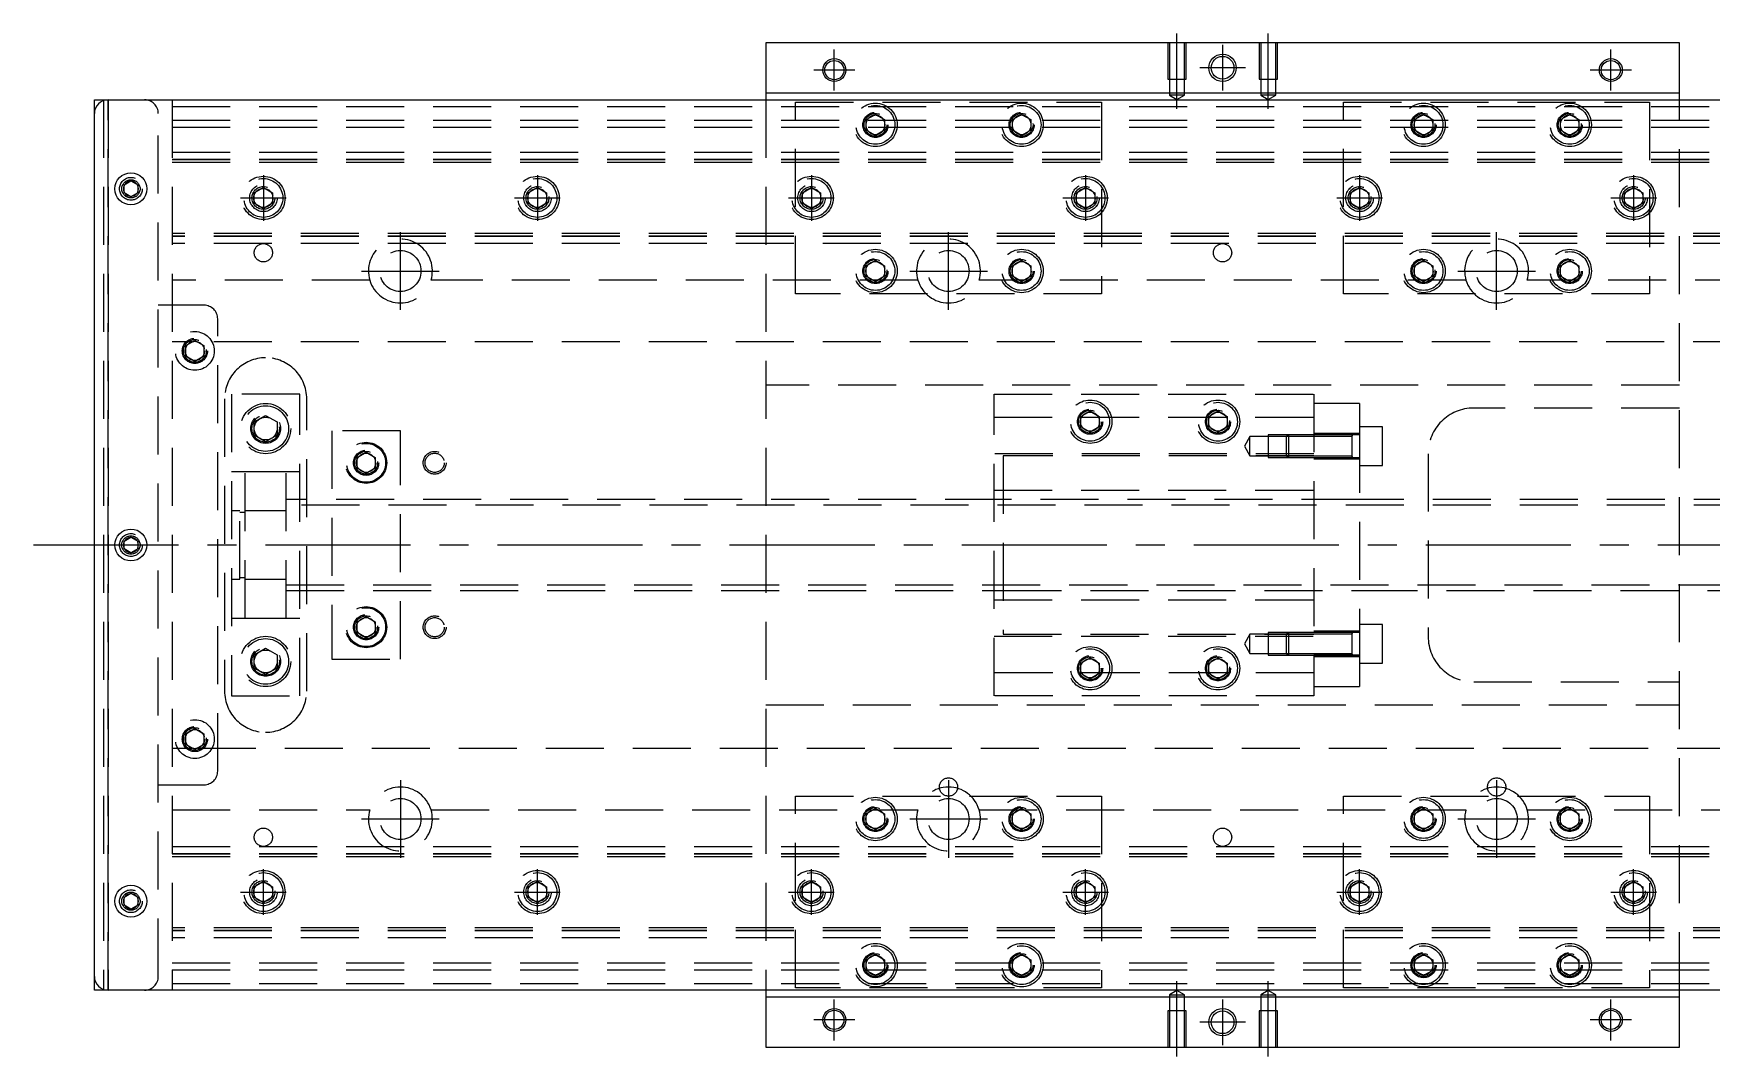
# Model space of a CAD drawing. Extents: x -13 to 690, y -294 to 112.
# Drawn here: x -13.3 to 354, y -112 to 112 of the extents above; entities that cross this region are included whole.
import ezdxf

# ---------------------------------------------------------------- set-up
doc = ezdxf.new("R2010")
doc.units = 0
doc.linetypes.add('CENTER', pattern=[50.8, 31.75, -6.35, 6.35, -6.35])
doc.linetypes.add('DASHED', pattern=[19.05, 12.7, -6.35])
doc.layers.get('0').update_dxf_attribs({"linetype": 'CONTINUOUS'})
doc.layers.add('CENTER', color=1, linetype='CENTER')

msp = doc.modelspace()

# ---------------------------------------------------------------- linework, layer by layer
at = {"color": 7, "linetype": 'CONTINUOUS'}
for p, q in [((347, 110), (147, 110)), ((147, 110), (147, 99)), ((347, 99), (347, 110)), ((0, 94.5), (0, 97.5)), ((0, 97.5), (3, 97.5)), ((3, 97.5), (491, 97.5)), ((147, 99), (347, 99)), ((147, 99), (147, 97.5)), ((347, 97.5), (347, 99)), ((0, -94.5), (0, 94.5)), ((6.5, 78.866026), (8, 79.73205)), ((6.5, 77.133974), (6.5, 78.866026)), ((8, 79.73205), (9.5, 78.866026)), ((9.5, 78.866026), (9.5, 77.133974)), ((8, 76.26795), (6.5, 77.133974)), ((9.5, 77.133974), (8, 76.26795)), ((6.5, 0.866026), (8, 1.73205)), ((6.5, -0.866026), (6.5, 0.866026)), ((8, 1.73205), (9.5, 0.866026)), ((9.5, 0.866026), (9.5, -0.866026)), ((8, -1.73205), (6.5, -0.866026)), ((9.5, -0.866026), (8, -1.73205)), ((6.5, -77.133974), (8, -76.26795)), ((6.5, -78.866026), (6.5, -77.133974)), ((8, -76.26795), (9.5, -77.133974)), ((9.5, -77.133974), (9.5, -78.866026)), ((8, -79.73205), (6.5, -78.866026)), ((9.5, -78.866026), (8, -79.73205)), ((0, -97.5), (0, -94.5)), ((3, -97.5), (0, -97.5)), ((491, -97.5), (3, -97.5)), ((147, -97.5), (147, -99)), ((347, -99), (147, -99)), ((147, -99), (147, -110)), ((347, -99), (347, -97.5)), ((347, -110), (347, -99)), ((147, -110), (347, -110))]:
    msp.add_line(p, q, dxfattribs=at)
at = {"color": 3, "linetype": 'DASHED'}
for p, q in [((235.000006, 110), (235.000006, 102)), ((235.35, 110), (235.35, 102)), ((238.65, 102), (238.65, 110)), ((238.999994, 102), (238.999994, 110)), ((255.000006, 110), (255.000006, 102)), ((255.35, 110), (255.35, 102)), ((258.65, 102), (258.65, 110)), ((258.999994, 102), (258.999994, 110)), ((235.000006, 102), (238.999994, 102)), ((235.35, 102), (235.35, 98.5)), ((238.65, 98.5), (238.65, 102)), ((255.000006, 102), (258.999994, 102)), ((255.35, 102), (255.35, 98.5)), ((258.65, 98.5), (258.65, 102)), ((2, 97.5), (2, -97.5)), ((3, 97.5), (3, -97.5)), ((3, -97.5), (3, 97.5)), ((3, -97.5), (3, 97.5)), ((3, 97.5), (3, -97.5)), ((17, 97.5), (17, -97.5)), ((17, 96), (477, 96)), ((147, 97.5), (147, -97.5)), ((153.5, 97), (220.5, 97)), ((153.5, 55), (153.5, 97)), ((220.5, 97), (220.5, 55)), ((238.65, 98.5), (235.35, 98.5)), ((235.35, 98.5), (237, 97.547372)), ((237, 97.547372), (238.65, 98.5)), ((258.65, 98.5), (255.35, 98.5)), ((255.35, 98.5), (257, 97.547372)), ((257, 97.547372), (258.65, 98.5)), ((273.5, 55), (273.5, 97)), ((273.5, 97), (340.5, 97)), ((340.5, 97), (340.5, 55)), ((347, -97.5), (347, 97.5)), ((14, -94.5), (14, 94.5)), ((17, 93), (477, 93)), ((168.5, 92), (168.512884, 92.253488)), ((169, 93.1547), (171, 94.309402)), ((169, 90.8453), (169, 93.1547)), ((171, 94.309402), (173, 93.1547)), ((173, 93.1547), (173, 90.8453)), ((201, 93.1547), (203, 94.309402)), ((201, 90.8453), (201, 93.1547)), ((203, 94.309402), (205, 93.1547)), ((205, 93.1547), (205, 90.8453)), ((205.483582, 92.286038), (205.5, 92)), ((289, 93.1547), (291, 94.309402)), ((289, 90.8453), (289, 93.1547)), ((291, 94.309402), (293, 93.1547)), ((293, 93.1547), (293, 90.8453)), ((293.483582, 92.286038), (293.5, 92)), ((321, 93.1547), (323, 94.309402)), ((321, 90.8453), (321, 93.1547)), ((323, 94.309402), (325, 93.1547)), ((325, 93.1547), (325, 90.8453)), ((325.483582, 92.286038), (325.5, 92)), ((17, 91.5), (477, 91.5)), ((171, 89.690598), (169, 90.8453)), ((173, 90.8453), (171, 89.690598)), ((203, 89.690598), (201, 90.8453)), ((205, 90.8453), (203, 89.690598)), ((291, 89.690598), (289, 90.8453)), ((293, 90.8453), (291, 89.690598)), ((323, 89.690598), (321, 90.8453)), ((325, 90.8453), (323, 89.690598)), ((17, 86), (477, 86)), ((17, 84.460392), (477, 84.460392)), ((17, 84.403994), (477, 84.403994)), ((17, 83.8), (477, 83.8)), ((6, 78), (6.023172, 78.30356)), ((35, 77.1547), (37, 78.309402)), ((35, 74.8453), (35, 77.1547)), ((37, 78.309402), (39, 77.1547)), ((39, 77.1547), (39, 74.8453)), ((95, 77.1547), (97, 78.309402)), ((95, 74.8453), (95, 77.1547)), ((97, 78.309402), (99, 77.1547)), ((99, 77.1547), (99, 74.8453)), ((155, 77.1547), (157, 78.309402)), ((155, 74.8453), (155, 77.1547)), ((157, 78.309402), (159, 77.1547)), ((159, 77.1547), (159, 74.8453)), ((215, 77.1547), (217, 78.309402)), ((215, 74.8453), (215, 77.1547)), ((217, 78.309402), (219, 77.1547)), ((219, 77.1547), (219, 74.8453)), ((275, 77.1547), (277, 78.309402)), ((275, 74.8453), (275, 77.1547)), ((277, 78.309402), (279, 77.1547)), ((279, 77.1547), (279, 74.8453)), ((335, 77.1547), (337, 78.309402)), ((335, 74.8453), (335, 77.1547)), ((337, 78.309402), (339, 77.1547)), ((339, 77.1547), (339, 74.8453)), ((34.5, 76), (34.534018, 76.411016)), ((37, 73.690598), (35, 74.8453)), ((39, 74.8453), (37, 73.690598)), ((97, 73.690598), (95, 74.8453)), ((99, 74.8453), (97, 73.690598)), ((99.483582, 76.286038), (99.5, 76)), ((154.5, 76), (154.534018, 76.411016)), ((157, 73.690598), (155, 74.8453)), ((159, 74.8453), (157, 73.690598)), ((217, 73.690598), (215, 74.8453)), ((219, 74.8453), (217, 73.690598)), ((219.483582, 76.286038), (219.5, 76)), ((277, 73.690598), (275, 74.8453)), ((279, 74.8453), (277, 73.690598)), ((279.483582, 76.286038), (279.5, 76)), ((334.5, 76), (334.534018, 76.411016)), ((337, 73.690598), (335, 74.8453)), ((339, 74.8453), (337, 73.690598)), ((477, 68.2), (17, 68.2)), ((477, 67.596006), (17, 67.596006)), ((477, 67.539608), (17, 67.539608)), ((477, 66), (17, 66)), ((169, 61.1547), (171, 62.309402)), ((169, 58.8453), (169, 61.1547)), ((171, 57.690598), (169, 58.8453)), ((171, 62.309402), (173, 61.1547)), ((173, 58.8453), (171, 57.690598)), ((173, 61.1547), (173, 58.8453)), ((173.483582, 60.286038), (173.5, 60)), ((200.5, 60), (200.518502, 60.303588)), ((201, 61.1547), (203, 62.309402)), ((201, 58.8453), (201, 61.1547)), ((203, 57.690598), (201, 58.8453)), ((203, 62.309402), (205, 61.1547)), ((205, 58.8453), (203, 57.690598)), ((205, 61.1547), (205, 58.8453)), ((289, 61.1547), (291, 62.309402)), ((289, 58.8453), (289, 61.1547)), ((291, 57.690598), (289, 58.8453)), ((291, 62.309402), (293, 61.1547)), ((293, 58.8453), (291, 57.690598)), ((293, 61.1547), (293, 58.8453)), ((293.483582, 60.286038), (293.5, 60)), ((320.5, 60), (320.512884, 60.253488)), ((321, 61.1547), (323, 62.309402)), ((321, 58.8453), (321, 61.1547)), ((323, 57.690598), (321, 58.8453)), ((323, 62.309402), (325, 61.1547)), ((325, 58.8453), (323, 57.690598)), ((325, 61.1547), (325, 58.8453)), ((60.291796, 58), (17, 58)), ((180.291796, 58), (73.708204, 58)), ((300.291796, 58), (193.708204, 58)), ((420.291796, 58), (313.708204, 58)), ((24, 52.5), (14, 52.5)), ((220.5, 55), (153.5, 55)), ((340.5, 55), (273.5, 55)), ((27, -49.5), (27, 49.5)), ((21.359688, 44.5), (17, 44.5)), ((20, 43.6547), (22, 44.809402)), ((22, 44.809402), (24, 43.6547)), ((477, 44.5), (22.640312, 44.5)), ((20, 41.3453), (20, 43.6547)), ((22, 40.190598), (20, 41.3453)), ((24, 41.3453), (22, 40.190598)), ((24, 43.6547), (24, 41.3453)), ((24.483582, 42.786038), (24.5, 42.5)), ((347, 35), (147, 35)), ((28.5, 32), (28.5, -32)), ((45, 33), (30, 33)), ((30, 33), (30, -33)), ((45, -33), (45, 33)), ((46.5, -32), (46.5, 32)), ((197, 33), (267, 33)), ((197, -33), (197, 33)), ((267, 33), (267, -33)), ((277, 31), (267, 31)), ((277, 31), (277, 24.098756)), ((347, 30), (302, 30)), ((35, 26.943376), (37.5, 28.386752)), ((35, 24.056624), (35, 26.943376)), ((37.5, 28.386752), (40, 26.943376)), ((40, 26.943376), (40, 24.056624)), ((40.477798, 25.864306), (40.5, 25.5)), ((197, 28), (267, 28)), ((215.5, 27), (215.518502, 27.303588)), ((216, 28.1547), (218, 29.309402)), ((216, 25.8453), (216, 28.1547)), ((218, 24.690598), (216, 25.8453)), ((218, 29.309402), (220, 28.1547)), ((220, 25.8453), (218, 24.690598)), ((220, 28.1547), (220, 25.8453)), ((244, 28.1547), (246, 29.309402)), ((244, 25.8453), (244, 28.1547)), ((246, 24.690598), (244, 25.8453)), ((246, 29.309402), (248, 28.1547)), ((248, 25.8453), (246, 24.690598)), ((248, 28.1547), (248, 25.8453)), ((248.483582, 27.286038), (248.5, 27)), ((282, 25.900636), (277, 25.900636)), ((282, 17.400636), (282, 25.900636)), ((37.5, 22.613248), (35, 24.056624)), ((40, 24.056624), (37.5, 22.613248)), ((52, 25), (52, -25)), ((67, 25), (52, 25)), ((67, -25), (67, 25)), ((253, 23.750636), (251.787564, 21.650636)), ((253, 19.550636), (253, 23.750636)), ((257, 23.750636), (253, 23.750636)), ((257, 24.15063), (257, 19.15064)), ((261.39998, 24.15063), (257, 24.15063)), ((260.99998, 23.750636), (257, 23.750636)), ((261.4, 24.150636), (261, 23.750636)), ((261, 19.550636), (261, 23.750636)), ((267, 23.750636), (261, 23.750636)), ((267, 23.750636), (261, 23.750636)), ((261.4, 24.150636), (261.4, 19.150636)), ((267, 24.150636), (261.4, 24.150636)), ((267, 24.15063), (261.4, 24.15063)), ((277, 24.400636), (267, 24.400636)), ((277, 24.098756), (267, 24.098756)), ((275.405, 24.150636), (267.00002, 24.150636)), ((275.4, 23.750636), (267.00002, 23.750636)), ((277, 24.150636), (275.395, 24.150636)), ((275.4, 19.15063), (275.4, 24.15064)), ((275.4, 19.15063), (275.4, 24.15064)), ((275.4, 23.893236), (275.4, 24.150636)), ((275.4, 24.150636), (275.4, 23.893186)), ((277, 24.098756), (277, -24.098756)), ((57.5, 19.1547), (59.5, 20.309402)), ((57.5, 16.8453), (57.5, 19.1547)), ((59.5, 20.309402), (61.5, 19.1547)), ((61.5, 19.1547), (61.5, 16.8453)), ((267, 20), (197, 20)), ((199, 19.5), (199, -19.5)), ((267, 19.5), (199, 19.5)), ((251.787564, 21.650636), (253, 19.550636)), ((253, 19.550636), (257, 19.550636)), ((257, 19.550636), (260.99998, 19.550636)), ((257, 19.15064), (261.39998, 19.15064)), ((261, 19.550636), (267, 19.550636)), ((261, 19.550636), (261.4, 19.150636)), ((261, 19.550636), (267, 19.550636)), ((261.4, 19.15064), (267, 19.15064)), ((261.4, 19.150636), (267, 19.150636)), ((267, 18.900636), (277, 18.900636)), ((267.00002, 19.550636), (275.4, 19.550636)), ((267.00002, 19.150636), (275.405, 19.150636)), ((275.395, 19.150636), (277, 19.150636)), ((275.4, 19.408102), (275.4, 19.150636)), ((275.4, 19.150636), (275.4, 19.408084)), ((292, 20), (292, -20)), ((33, 16), (30, 16)), ((33, -16), (33, 16)), ((42, 16), (33, 16)), ((42, 16), (33, 16)), ((42, -16), (42, 16)), ((45, 16), (42, 16)), ((59.5, 15.690598), (57.5, 16.8453)), ((61.5, 16.8453), (59.5, 15.690598)), ((61.983582, 18.286038), (62, 18)), ((277, 17.400636), (282, 17.400636)), ((197, 12), (267, 12)), ((31.85, 7.5), (30, 7.5)), ((31.85, -7.5), (31.85, 7.5)), ((42, 7.5), (33, 7.5)), ((42, 7.5), (33, 7.5)), ((198.99998, 10), (42, 10)), ((420, 8.75), (42, 8.75)), ((277, 10), (199, 10)), ((277, 10), (199, 10)), ((277, 9.999994), (199, 9.999994)), ((420, 10.000006), (277.00002, 10)), ((33, 7.15), (31.85, 7.15)), ((9.973226, 0.326156), (10, 0)), ((31.85, -7.15), (33, -7.15)), ((30, -7.5), (31.85, -7.5)), ((33, -7.5), (42, -7.5)), ((33, -7.5), (42, -7.5)), ((42, -8.75), (420, -8.75)), ((42, -10), (198.99998, -10)), ((199, -9.999994), (277, -9.999994)), ((199, -10), (277, -10)), ((199, -10), (277, -10)), ((277.00002, -10), (420.005, -10)), ((197, -12), (267, -12)), ((30, -16), (33, -16)), ((33, -16), (42, -16)), ((33, -16), (42, -16)), ((42, -16), (45, -16)), ((57.5, -16.8453), (59.5, -15.690598)), ((57.5, -19.1547), (57.5, -16.8453)), ((59.5, -15.690598), (61.5, -16.8453)), ((61.5, -16.8453), (61.5, -19.1547)), ((61.983582, -17.713962), (62, -18)), ((282, -17.400636), (277, -17.400636)), ((282, -25.900636), (282, -17.400636)), ((59.5, -20.309402), (57.5, -19.1547)), ((61.5, -19.1547), (59.5, -20.309402)), ((197, -20), (267, -20)), ((199, -19.5), (267, -19.5)), ((253, -19.550636), (251.787564, -21.650636)), ((251.787564, -21.650636), (253, -23.750636)), ((253, -23.750636), (253, -19.550636)), ((257, -19.550636), (253, -19.550636)), ((257, -19.15064), (257, -24.15063)), ((261.39998, -19.15064), (257, -19.15064)), ((260.99998, -19.550636), (257, -19.550636)), ((261.4, -19.150636), (261, -19.550636)), ((261, -23.750636), (261, -19.550636)), ((267, -19.550636), (261, -19.550636)), ((267, -19.550636), (261, -19.550636)), ((261.4, -19.150636), (261.4, -24.150636)), ((267, -19.150636), (261.4, -19.150636)), ((267, -19.15064), (261.4, -19.15064)), ((277, -18.900636), (267, -18.900636)), ((275.405, -19.150636), (267.00002, -19.150636)), ((275.4, -19.550636), (267.00002, -19.550636)), ((277, -19.150636), (275.395, -19.150636)), ((275.4, -24.15064), (275.4, -19.15063)), ((275.4, -24.15064), (275.4, -19.15063)), ((275.4, -19.550636), (275.4, -19.15063)), ((275.4, -19.408034), (275.4, -19.150636)), ((275.4, -19.150636), (275.4, -19.408084)), ((35, -24.056624), (37.5, -22.613248)), ((35, -26.943376), (35, -24.056624)), ((37.5, -22.613248), (40, -24.056624)), ((40, -24.056624), (40, -26.943376)), ((40.477798, -25.135694), (40.5, -25.5)), ((52, -25), (67, -25)), ((216, -25.8453), (218, -24.690598)), ((218, -24.690598), (220, -25.8453)), ((244, -25.8453), (246, -24.690598)), ((246, -24.690598), (248, -25.8453)), ((253, -23.750636), (257, -23.750636)), ((257, -23.750636), (260.99998, -23.750636)), ((257, -24.15063), (261.39998, -24.15063)), ((261, -23.750636), (267, -23.750636)), ((261, -23.750636), (261.4, -24.150636)), ((261, -23.750636), (267, -23.750636)), ((261.4, -24.15063), (267, -24.15063)), ((261.4, -24.150636), (267, -24.150636)), ((277, -24.098756), (267, -24.098756)), ((267, -24.400636), (277, -24.400636)), ((267.00002, -23.750636), (275.4, -23.750636)), ((267.00002, -24.150636), (275.405, -24.150636)), ((275.395, -24.150636), (277, -24.150636)), ((275.4, -24.15064), (275.4, -23.750636)), ((275.4, -23.893168), (275.4, -24.150636)), ((275.4, -24.150636), (275.4, -23.893186)), ((277, -24.098756), (277, -31)), ((37.5, -28.386752), (35, -26.943376)), ((40, -26.943376), (37.5, -28.386752)), ((267, -28), (197, -28)), ((215.5, -27), (215.518502, -26.696412)), ((216, -28.1547), (216, -25.8453)), ((218, -29.309402), (216, -28.1547)), ((220, -28.1547), (218, -29.309402)), ((220, -25.8453), (220, -28.1547)), ((244, -28.1547), (244, -25.8453)), ((246, -29.309402), (244, -28.1547)), ((248, -28.1547), (246, -29.309402)), ((248, -25.8453), (248, -28.1547)), ((248.483582, -26.713962), (248.5, -27)), ((277, -25.900636), (282, -25.900636)), ((30, -33), (45, -33)), ((267, -33), (197, -33)), ((267, -31), (277, -31)), ((302, -30), (347, -30)), ((147, -35), (347, -35)), ((20, -41.3453), (22, -40.190598)), ((22, -40.190598), (24, -41.3453)), ((20, -43.6547), (20, -41.3453)), ((22, -44.809402), (20, -43.6547)), ((24, -43.6547), (22, -44.809402)), ((24, -41.3453), (24, -43.6547)), ((24.483582, -42.213962), (24.5, -42.5)), ((17, -44.5), (21.359688, -44.5)), ((22.640312, -44.5), (477, -44.5)), ((14, -52.5), (24, -52.5)), ((153.5, -97), (153.5, -55)), ((153.5, -55), (220.5, -55)), ((220.5, -55), (220.5, -97)), ((273.5, -55), (340.5, -55)), ((273.5, -97), (273.5, -55)), ((340.5, -55), (340.5, -97)), ((17, -58), (60.291796, -58)), ((73.708204, -58), (180.291796, -58)), ((169, -58.8453), (171, -57.690598)), ((171, -57.690598), (173, -58.8453)), ((193.708204, -58), (300.291796, -58)), ((201, -58.8453), (203, -57.690598)), ((203, -57.690598), (205, -58.8453)), ((289, -58.8453), (291, -57.690598)), ((291, -57.690598), (293, -58.8453)), ((313.708204, -58), (420.291796, -58)), ((321, -58.8453), (323, -57.690598)), ((323, -57.690598), (325, -58.8453)), ((169, -61.1547), (169, -58.8453)), ((171, -62.309402), (169, -61.1547)), ((173, -61.1547), (171, -62.309402)), ((173, -58.8453), (173, -61.1547)), ((173.483582, -59.713962), (173.5, -60)), ((200.5, -60), (200.512884, -59.746512)), ((201, -61.1547), (201, -58.8453)), ((203, -62.309402), (201, -61.1547)), ((205, -61.1547), (203, -62.309402)), ((205, -58.8453), (205, -61.1547)), ((289, -61.1547), (289, -58.8453)), ((291, -62.309402), (289, -61.1547)), ((293, -61.1547), (291, -62.309402)), ((293, -58.8453), (293, -61.1547)), ((293.483582, -59.713962), (293.5, -60)), ((320.5, -60), (320.512884, -59.746512)), ((321, -61.1547), (321, -58.8453)), ((323, -62.309402), (321, -61.1547)), ((325, -61.1547), (323, -62.309402)), ((325, -58.8453), (325, -61.1547)), ((17, -66), (477, -66)), ((17, -67.539608), (477, -67.539608)), ((17, -67.596006), (477, -67.596006)), ((17, -68.2), (477, -68.2)), ((35, -74.8453), (37, -73.690598)), ((35, -77.1547), (35, -74.8453)), ((37, -73.690598), (39, -74.8453)), ((39, -74.8453), (39, -77.1547)), ((39.483582, -75.713962), (39.5, -76)), ((94.5, -76), (94.534018, -75.588984)), ((95, -74.8453), (97, -73.690598)), ((95, -77.1547), (95, -74.8453)), ((97, -73.690598), (99, -74.8453)), ((99, -74.8453), (99, -77.1547)), ((155, -74.8453), (157, -73.690598)), ((155, -77.1547), (155, -74.8453)), ((157, -73.690598), (159, -74.8453)), ((159, -74.8453), (159, -77.1547)), ((159.483582, -75.713962), (159.5, -76)), ((214.5, -76), (214.534018, -75.588984)), ((215, -74.8453), (217, -73.690598)), ((215, -77.1547), (215, -74.8453)), ((217, -73.690598), (219, -74.8453)), ((219, -74.8453), (219, -77.1547)), ((275, -74.8453), (277, -73.690598)), ((275, -77.1547), (275, -74.8453)), ((277, -73.690598), (279, -74.8453)), ((279, -74.8453), (279, -77.1547)), ((279.483582, -75.713962), (279.5, -76)), ((335, -74.8453), (337, -73.690598)), ((335, -77.1547), (335, -74.8453)), ((337, -73.690598), (339, -74.8453)), ((339, -74.8453), (339, -77.1547)), ((339.483582, -75.713962), (339.5, -76)), ((9.973226, -77.673844), (10, -78)), ((37, -78.309402), (35, -77.1547)), ((39, -77.1547), (37, -78.309402)), ((97, -78.309402), (95, -77.1547)), ((99, -77.1547), (97, -78.309402)), ((157, -78.309402), (155, -77.1547)), ((159, -77.1547), (157, -78.309402)), ((217, -78.309402), (215, -77.1547)), ((219, -77.1547), (217, -78.309402)), ((277, -78.309402), (275, -77.1547)), ((279, -77.1547), (277, -78.309402)), ((337, -78.309402), (335, -77.1547)), ((339, -77.1547), (337, -78.309402)), ((477, -83.8), (17, -83.8)), ((477, -84.403994), (17, -84.403994)), ((477, -84.460392), (17, -84.460392)), ((477, -86), (17, -86)), ((17, -91.5), (477, -91.5)), ((169, -90.8453), (171, -89.690598)), ((169, -93.1547), (169, -90.8453)), ((171, -89.690598), (173, -90.8453)), ((173, -90.8453), (173, -93.1547)), ((173.483582, -91.713962), (173.5, -92)), ((200.5, -92), (200.518502, -91.696412)), ((201, -90.8453), (203, -89.690598)), ((201, -93.1547), (201, -90.8453)), ((203, -89.690598), (205, -90.8453)), ((205, -90.8453), (205, -93.1547)), ((288.5, -92), (288.518502, -91.696412)), ((289, -90.8453), (291, -89.690598)), ((289, -93.1547), (289, -90.8453)), ((291, -89.690598), (293, -90.8453)), ((293, -90.8453), (293, -93.1547)), ((320.5, -92), (320.512884, -91.746512)), ((321, -90.8453), (323, -89.690598)), ((321, -93.1547), (321, -90.8453)), ((323, -89.690598), (325, -90.8453)), ((325, -90.8453), (325, -93.1547)), ((17, -93), (477, -93)), ((171, -94.309402), (169, -93.1547)), ((173, -93.1547), (171, -94.309402)), ((203, -94.309402), (201, -93.1547)), ((205, -93.1547), (203, -94.309402)), ((291, -94.309402), (289, -93.1547)), ((293, -93.1547), (291, -94.309402)), ((323, -94.309402), (321, -93.1547)), ((325, -93.1547), (323, -94.309402)), ((17, -96), (477, -96)), ((220.5, -97), (153.5, -97)), ((237, -97.547372), (235.35, -98.5)), ((235.35, -98.5), (238.65, -98.5)), ((235.35, -98.5), (235.35, -102)), ((238.65, -98.5), (237, -97.547372)), ((238.65, -102), (238.65, -98.5)), ((257, -97.547372), (255.35, -98.5)), ((255.35, -98.5), (258.65, -98.5)), ((255.35, -98.5), (255.35, -102)), ((258.65, -98.5), (257, -97.547372)), ((258.65, -102), (258.65, -98.5)), ((340.5, -97), (273.5, -97)), ((238.999994, -102), (235.000006, -102)), ((235.000006, -102), (235.000006, -110)), ((235.35, -102), (235.35, -110)), ((238.65, -110), (238.65, -102)), ((238.999994, -110), (238.999994, -102)), ((258.999994, -102), (255.000006, -102)), ((255.000006, -102), (255.000006, -110)), ((255.35, -102), (255.35, -110)), ((258.65, -110), (258.65, -102)), ((258.999994, -110), (258.999994, -102))]:
    msp.add_line(p, q, dxfattribs=at)
at = {"color": 7, "linetype": 'CONTINUOUS'}
for centre, radius in [((247, 104.5), 3), ((247, 104.5), 2.5), ((162, 104), 2.1), ((332, 104), 2.1), ((8, 78), 3.5), ((8, 0), 3.5), ((8, -78), 3.5), ((162, -104), 2.1), ((247, -104.5), 3), ((247, -104.5), 2.5), ((332, -104), 2.1)]:
    msp.add_circle(centre, radius, dxfattribs=at)
at = {"color": 3, "linetype": 'CONTINUOUS'}
for centre in [(162, 104), (332, 104), (162, -104), (332, -104)]:
    msp.add_circle(centre, 2.5, dxfattribs=at)
at = {"color": 3, "linetype": 'DASHED'}
for centre, radius in [((171, 92), 4.75), ((171, 92), 4.25), ((203, 92), 4.75), ((203, 92), 4.25), ((291, 92), 4.75), ((291, 92), 4.25), ((323, 92), 4.75), ((323, 92), 4.25), ((171, 92), 2.75), ((171, 92), 2.5), ((203, 92), 2.75), ((203, 92), 2.5), ((291, 92), 2.75), ((291, 92), 2.5), ((323, 92), 2.75), ((323, 92), 2.5), ((8, 78), 2.5), ((8, 78), 2), ((37, 76), 4.75), ((37, 76), 4.25), ((37, 76), 3), ((37, 76), 2.5), ((37, 76), 2.1), ((97, 76), 4.75), ((97, 76), 4.25), ((97, 76), 3), ((97, 76), 2.5), ((97, 76), 2.1), ((157, 76), 4.75), ((157, 76), 4.25), ((157, 76), 3), ((157, 76), 2.5), ((157, 76), 2.1), ((217, 76), 4.75), ((217, 76), 4.25), ((217, 76), 3), ((217, 76), 2.5), ((217, 76), 2.1), ((277, 76), 4.75), ((277, 76), 4.25), ((277, 76), 3), ((277, 76), 2.5), ((277, 76), 2.1), ((337, 76), 4.75), ((337, 76), 4.25), ((337, 76), 3), ((337, 76), 2.5), ((337, 76), 2.1), ((37, 64), 2), ((67, 60), 4.5), ((171, 60), 4.75), ((171, 60), 4.25), ((171, 60), 2.75), ((171, 60), 2.5), ((187, 60), 4.5), ((203, 60), 4.75), ((203, 60), 4.25), ((203, 60), 2.75), ((203, 60), 2.5), ((247, 64), 2), ((291, 60), 4.75), ((291, 60), 4.25), ((291, 60), 2.75), ((291, 60), 2.5), ((307, 60), 4.5), ((323, 60), 4.75), ((323, 60), 4.25), ((323, 60), 2.75), ((323, 60), 2.5), ((171, 60), 2.1), ((203, 60), 2.1), ((291, 60), 2.1), ((323, 60), 2.1), ((22, 42.5), 4.25), ((22, 42.5), 2.75), ((22, 42.5), 2.5), ((22, 42.5), 2.1), ((37.5, 25.5), 5.5), ((37.5, 25.5), 5), ((218, 27), 4.75), ((218, 27), 4.25), ((218, 27), 2.75), ((218, 27), 2.5), ((246, 27), 4.75), ((246, 27), 4.25), ((246, 27), 2.75), ((246, 27), 2.5), ((37.5, 25.5), 3.25), ((37.5, 25.5), 3), ((37.5, 25.5), 2.5), ((218, 27), 2.1), ((246, 27), 2.1), ((59.5, 18), 4.5), ((59.5, 18), 4.25), ((59.5, 18), 2.75), ((59.5, 18), 2.5), ((59.5, 18), 2.1), ((74.5, 18), 2.5), ((74.5, 18), 2.1), ((8, 0), 2.5), ((8, 0), 2), ((59.5, -18), 4.5), ((59.5, -18), 4.25), ((59.5, -18), 2.75), ((59.5, -18), 2.5), ((59.5, -18), 2.1), ((74.5, -18), 2.5), ((74.5, -18), 2.1), ((37.5, -25.5), 5.5), ((37.5, -25.5), 5), ((37.5, -25.5), 3.25), ((37.5, -25.5), 3), ((37.5, -25.5), 2.5), ((218, -27), 4.75), ((218, -27), 4.25), ((218, -27), 2.75), ((218, -27), 2.5), ((218, -27), 2.1), ((246, -27), 4.75), ((246, -27), 4.25), ((246, -27), 2.75), ((246, -27), 2.5), ((246, -27), 2.1), ((22, -42.5), 4.25), ((22, -42.5), 2.75), ((22, -42.5), 2.5), ((22, -42.5), 2.1), ((187, -53), 2), ((307, -53), 2), ((67, -60), 4.5), ((171, -60), 4.75), ((171, -60), 4.25), ((171, -60), 2.75), ((171, -60), 2.5), ((171, -60), 2.1), ((187, -60), 4.5), ((203, -60), 4.75), ((203, -60), 4.25), ((203, -60), 2.75), ((203, -60), 2.5), ((203, -60), 2.1), ((291, -60), 4.75), ((291, -60), 4.25), ((291, -60), 2.75), ((291, -60), 2.5), ((291, -60), 2.1), ((307, -60), 4.5), ((323, -60), 4.75), ((323, -60), 4.25), ((323, -60), 2.75), ((323, -60), 2.5), ((323, -60), 2.1), ((37, -64), 2), ((247, -64), 2), ((37, -76), 4.75), ((37, -76), 4.25), ((37, -76), 3), ((97, -76), 4.75), ((97, -76), 4.25), ((97, -76), 3), ((157, -76), 4.75), ((157, -76), 4.25), ((157, -76), 3), ((217, -76), 4.75), ((217, -76), 4.25), ((217, -76), 3), ((277, -76), 4.75), ((277, -76), 4.25), ((277, -76), 3), ((337, -76), 4.75), ((337, -76), 4.25), ((337, -76), 3), ((8, -78), 2.5), ((8, -78), 2), ((37, -76), 2.5), ((37, -76), 2.1), ((97, -76), 2.5), ((97, -76), 2.1), ((157, -76), 2.5), ((157, -76), 2.1), ((217, -76), 2.5), ((217, -76), 2.1), ((277, -76), 2.5), ((277, -76), 2.1), ((337, -76), 2.5), ((337, -76), 2.1), ((171, -92), 4.75), ((171, -92), 4.25), ((203, -92), 4.75), ((203, -92), 4.25), ((291, -92), 4.75), ((291, -92), 4.25), ((323, -92), 4.75), ((323, -92), 4.25), ((171, -92), 2.75), ((171, -92), 2.5), ((203, -92), 2.75), ((203, -92), 2.5), ((291, -92), 2.75), ((291, -92), 2.5), ((323, -92), 2.75), ((323, -92), 2.5)]:
    msp.add_circle(centre, radius, dxfattribs=at)
at = {"color": 7, "linetype": 'CONTINUOUS'}
for centre, radius, start, end in [((3, 94.5), 3, 90, 180), ((8, 78), 1.65, 155.380023, 180), ((8, 78), 1.65, 180, 204.619977), ((8, 78), 1.65, 144.619977, 155.380023), ((8, 78), 1.65, 204.619977, 215.380023), ((8, 78), 1.65, 95.380023, 144.619977), ((8, 78), 1.65, 84.619977, 95.380023), ((8, 78), 1.65, 35.380023, 84.619977), ((8, 78), 1.65, 24.619977, 35.380023), ((8, 78), 1.65, 324.619977, 335.380023), ((8, 78), 1.65, 335.380023, 24.619977), ((8, 78), 1.65, 215.380023, 264.619977), ((8, 78), 1.65, 264.619977, 275.380023), ((8, 78), 1.65, 275.380023, 324.619977), ((8, 0), 1.65, 155.380023, 180), ((8, 0), 1.65, 144.619977, 155.380023), ((8, 0), 1.65, 95.380023, 144.619977), ((8, 0), 1.65, 84.619977, 95.380023), ((8, 0), 1.65, 35.380023, 84.619977), ((8, 0), 1.65, 24.619977, 35.380023), ((8, 0), 1.65, 335.380023, 24.619977), ((8, 0), 1.65, 180, 204.619977), ((8, 0), 1.65, 204.619977, 215.380023), ((8, 0), 1.65, 215.380023, 264.619977), ((8, 0), 1.65, 264.619977, 275.380023), ((8, 0), 1.65, 275.380023, 324.619977), ((8, 0), 1.65, 324.619977, 335.380023), ((8, -78), 1.65, 144.619977, 155.380023), ((8, -78), 1.65, 95.380023, 144.619977), ((8, -78), 1.65, 84.619977, 95.380023), ((8, -78), 1.65, 35.380023, 84.619977), ((8, -78), 1.65, 24.619977, 35.380023), ((8, -78), 1.65, 155.380023, 180), ((8, -78), 1.65, 180, 204.619977), ((8, -78), 1.65, 204.619977, 215.380023), ((8, -78), 1.65, 215.380023, 264.619977), ((8, -78), 1.65, 264.619977, 275.380023), ((8, -78), 1.65, 275.380023, 324.619977), ((8, -78), 1.65, 324.619977, 335.380023), ((8, -78), 1.65, 335.380023, 24.619977), ((3, -94.5), 3, 180, 270)]:
    msp.add_arc(centre, radius, start, end, dxfattribs=at)
at = {"color": 3, "linetype": 'DASHED'}
for centre, radius, start, end in [((11, 94.5), 3, 0, 90), ((171, 92), 2.1, 162.24721, 180), ((171, 92), 2.1, 180, 197.75279), ((171, 92), 2.1, 137.75279, 162.24721), ((171, 92), 2.1, 102.24721, 137.75279), ((171, 92), 2.1, 77.75279, 102.24721), ((171, 92), 2.1, 42.24721, 77.75279), ((171, 92), 2.1, 17.75279, 42.24721), ((171, 92), 2.1, 342.24721, 17.75279), ((203, 92), 2.1, 162.24721, 180), ((203, 92), 2.1, 180, 197.75279), ((203, 92), 2.1, 137.75279, 162.24721), ((203, 92), 2.1, 102.24721, 137.75279), ((203, 92), 2.1, 77.75279, 102.24721), ((203, 92), 2.1, 42.24721, 77.75279), ((203, 92), 2.1, 17.75279, 42.24721), ((203, 92), 2.1, 342.24721, 17.75279), ((291, 92), 2.1, 162.24721, 180), ((291, 92), 2.1, 180, 197.75279), ((291, 92), 2.1, 137.75279, 162.24721), ((291, 92), 2.1, 102.24721, 137.75279), ((291, 92), 2.1, 77.75279, 102.24721), ((291, 92), 2.1, 42.24721, 77.75279), ((291, 92), 2.1, 17.75279, 42.24721), ((291, 92), 2.1, 342.24721, 17.75279), ((323, 92), 2.1, 162.24721, 180), ((323, 92), 2.1, 180, 197.75279), ((323, 92), 2.1, 137.75279, 162.24721), ((323, 92), 2.1, 102.24721, 137.75279), ((323, 92), 2.1, 77.75279, 102.24721), ((323, 92), 2.1, 42.24721, 77.75279), ((323, 92), 2.1, 17.75279, 42.24721), ((323, 92), 2.1, 342.24721, 17.75279), ((171, 92), 2.1, 197.75279, 222.24721), ((171, 92), 2.1, 222.24721, 257.75279), ((171, 92), 2.1, 257.75279, 282.24721), ((171, 92), 2.1, 282.24721, 317.75279), ((171, 92), 2.1, 317.75279, 342.24721), ((203, 92), 2.1, 197.75279, 222.24721), ((203, 92), 2.1, 222.24721, 257.75279), ((203, 92), 2.1, 257.75279, 282.24721), ((203, 92), 2.1, 282.24721, 317.75279), ((203, 92), 2.1, 317.75279, 342.24721), ((291, 92), 2.1, 197.75279, 222.24721), ((291, 92), 2.1, 222.24721, 257.75279), ((291, 92), 2.1, 257.75279, 282.24721), ((291, 92), 2.1, 282.24721, 317.75279), ((291, 92), 2.1, 317.75279, 342.24721), ((323, 92), 2.1, 197.75279, 222.24721), ((323, 92), 2.1, 222.24721, 257.75279), ((323, 92), 2.1, 257.75279, 282.24721), ((323, 92), 2.1, 282.24721, 317.75279), ((323, 92), 2.1, 317.75279, 342.24721), ((67, 60), 7, 343.39845, 196.60155), ((187, 60), 7, 343.39845, 196.60155), ((307, 60), 7, 343.39845, 196.60155), ((67, 60), 7, 196.60155, 343.39845), ((187, 60), 7, 196.60155, 343.39845), ((307, 60), 7, 196.60155, 343.39845), ((24, 49.5), 3, 0, 90), ((37.5, 32), 9, 90, 180), ((37.5, 32), 9, 0, 90), ((302, 20), 10, 90, 180), ((302, -20), 10, 180, 270), ((37.5, -32), 9, 180, 270), ((37.5, -32), 9, 270, 0), ((24, -49.5), 3, 270, 0), ((67, -60), 7, 16.60155, 163.39845), ((187, -60), 7, 16.60155, 163.39845), ((307, -60), 7, 16.60155, 163.39845), ((67, -60), 7, 163.39845, 16.60155), ((187, -60), 7, 163.39845, 16.60155), ((307, -60), 7, 163.39845, 16.60155), ((171, -92), 2.1, 162.24721, 180), ((171, -92), 2.1, 137.75279, 162.24721), ((171, -92), 2.1, 102.24721, 137.75279), ((171, -92), 2.1, 77.75279, 102.24721), ((171, -92), 2.1, 42.24721, 77.75279), ((171, -92), 2.1, 17.75279, 42.24721), ((171, -92), 2.1, 342.24721, 17.75279), ((203, -92), 2.1, 162.24721, 180), ((203, -92), 2.1, 137.75279, 162.24721), ((203, -92), 2.1, 102.24721, 137.75279), ((203, -92), 2.1, 77.75279, 102.24721), ((203, -92), 2.1, 42.24721, 77.75279), ((203, -92), 2.1, 17.75279, 42.24721), ((203, -92), 2.1, 342.24721, 17.75279), ((291, -92), 2.1, 162.24721, 180), ((291, -92), 2.1, 137.75279, 162.24721), ((291, -92), 2.1, 102.24721, 137.75279), ((291, -92), 2.1, 77.75279, 102.24721), ((291, -92), 2.1, 42.24721, 77.75279), ((291, -92), 2.1, 17.75279, 42.24721), ((291, -92), 2.1, 342.24721, 17.75279), ((323, -92), 2.1, 162.24721, 180), ((323, -92), 2.1, 137.75279, 162.24721), ((323, -92), 2.1, 102.24721, 137.75279), ((323, -92), 2.1, 77.75279, 102.24721), ((323, -92), 2.1, 42.24721, 77.75279), ((323, -92), 2.1, 17.75279, 42.24721), ((323, -92), 2.1, 342.24721, 17.75279), ((11, -94.5), 3, 270, 0), ((171, -92), 2.1, 180, 197.75279), ((171, -92), 2.1, 197.75279, 222.24721), ((171, -92), 2.1, 222.24721, 257.75279), ((171, -92), 2.1, 257.75279, 282.24721), ((171, -92), 2.1, 282.24721, 317.75279), ((171, -92), 2.1, 317.75279, 342.24721), ((203, -92), 2.1, 180, 197.75279), ((203, -92), 2.1, 197.75279, 222.24721), ((203, -92), 2.1, 222.24721, 257.75279), ((203, -92), 2.1, 257.75279, 282.24721), ((203, -92), 2.1, 282.24721, 317.75279), ((203, -92), 2.1, 317.75279, 342.24721), ((291, -92), 2.1, 180, 197.75279), ((291, -92), 2.1, 197.75279, 222.24721), ((291, -92), 2.1, 222.24721, 257.75279), ((291, -92), 2.1, 257.75279, 282.24721), ((291, -92), 2.1, 282.24721, 317.75279), ((291, -92), 2.1, 317.75279, 342.24721), ((323, -92), 2.1, 180, 197.75279), ((323, -92), 2.1, 197.75279, 222.24721), ((323, -92), 2.1, 222.24721, 257.75279), ((323, -92), 2.1, 257.75279, 282.24721), ((323, -92), 2.1, 282.24721, 317.75279), ((323, -92), 2.1, 317.75279, 342.24721)]:
    msp.add_arc(centre, radius, start, end, dxfattribs=at)
at = {"layer": 'CENTER', "color": 1, "linetype": 'CENTER'}
for p, q in [((237, 95.547372), (237, 112)), ((257, 95.547372), (257, 112)), ((162, 99.5), (162, 108.5)), ((247, 109.5), (247, 99.5)), ((332, 99.5), (332, 108.5)), ((166.5, 104), (157.5, 104)), ((252, 104.5), (242, 104.5)), ((336.5, 104), (327.5, 104)), ((37, 81), (37, 71)), ((97, 81), (97, 71)), ((157, 81), (157, 71)), ((217, 81), (217, 71)), ((277, 81), (277, 71)), ((337, 81), (337, 71)), ((32, 76), (42, 76)), ((92, 76), (102, 76)), ((152, 76), (162, 76)), ((212, 76), (222, 76)), ((272, 76), (282, 76)), ((332, 76), (342, 76)), ((67, 51.5), (67, 68.5)), ((187, 51.5), (187, 68.5)), ((307, 51.5), (307, 68.5)), ((58.5, 60), (75.5, 60)), ((178.5, 60), (195.5, 60)), ((298.5, 60), (315.5, 60)), ((-13.314543, 0), (547.016924, 0)), ((67, -51.5), (67, -68.5)), ((187, -51.5), (187, -68.5)), ((187, -51.5), (187, -68.5)), ((307, -51.5), (307, -68.5)), ((307, -51.5), (307, -68.5)), ((58.5, -60), (75.5, -60)), ((178.5, -60), (195.5, -60)), ((178.5, -60), (195.5, -60)), ((298.5, -60), (315.5, -60)), ((298.5, -60), (315.5, -60)), ((37, -81), (37, -71)), ((97, -81), (97, -71)), ((157, -81), (157, -71)), ((217, -81), (217, -71)), ((277, -81), (277, -71)), ((337, -81), (337, -71)), ((32, -76), (42, -76)), ((92, -76), (102, -76)), ((152, -76), (162, -76)), ((212, -76), (222, -76)), ((272, -76), (282, -76)), ((332, -76), (342, -76)), ((237, -112), (237, -95.547372)), ((257, -112), (257, -95.547372)), ((162, -108.5), (162, -99.5)), ((247, -99.5), (247, -109.5)), ((332, -108.5), (332, -99.5)), ((166.5, -104), (157.5, -104)), ((252, -104.5), (242, -104.5)), ((336.5, -104), (327.5, -104))]:
    msp.add_line(p, q, dxfattribs=at)

doc.saveas('drawing.dxf')
